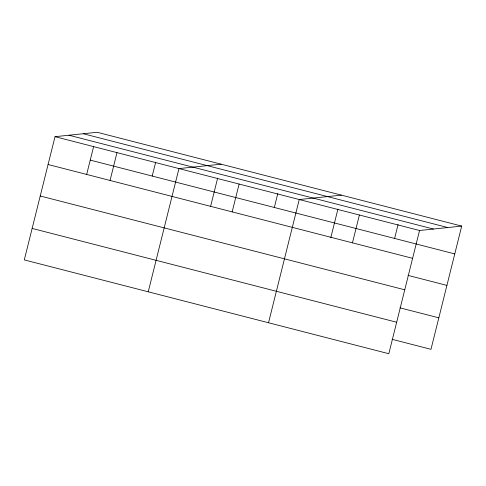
<?xml version="1.0" encoding="UTF-8"?>
<svg xmlns="http://www.w3.org/2000/svg" width="486" height="486" viewBox="0 0 486 486"><rect width="100%" height="100%" fill="white"/><g stroke="black" fill="none" stroke-linecap="round" stroke-linejoin="round"><path stroke-width="0.73" d="M461.7 226.093L97.182 132.283L55.021 136.681L24.3 259.907L388.818 353.717L419.54 230.492L461.7 226.093L430.979 349.319L392.105 339.313M86.593 174.753L93.713 146.195M110.055 180.458L116.992 152.628M152.215 176.06L155.684 162.142M148.236 291.807L178.957 168.581L221.118 164.177M210.529 206.647L217.649 178.089M232.168 211.884L239.106 184.054M274.329 207.486L277.798 193.568M268.527 322.759L299.248 199.533L341.409 195.135M330.82 237.605L337.94 209.047M352.459 242.842L359.397 215.012M394.614 238.438L398.083 224.526M83.27 133.735L447.788 227.545M68.939 135.23L433.451 229.04M55.021 136.681L419.54 230.492M90.244 160.107L454.762 253.917M48.084 164.511L412.602 258.321M408.04 275.398L446.913 285.397M40.235 195.992L404.753 289.802M399.954 307.832L438.828 317.838M32.149 228.426L396.667 322.236"/></g></svg>
